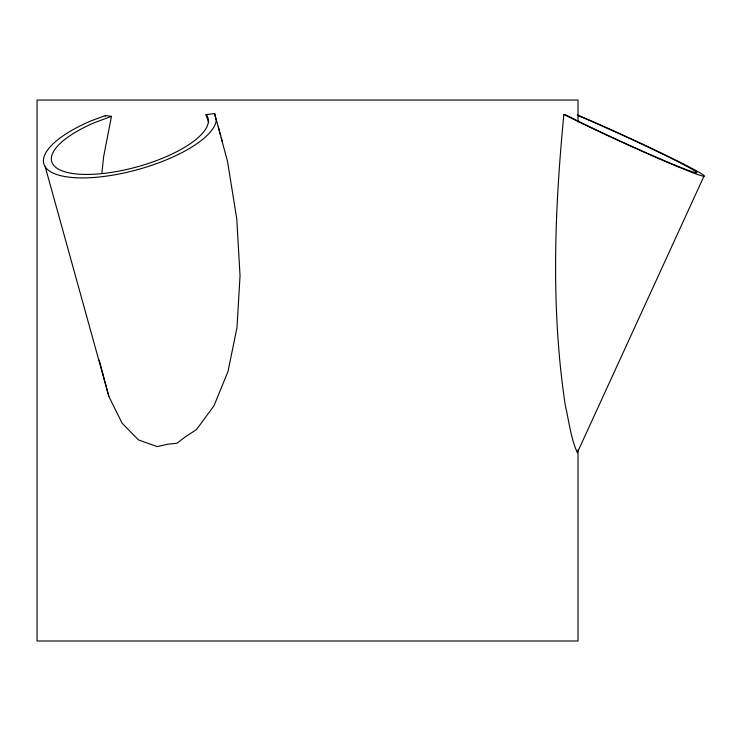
<?xml version="1.0" encoding="UTF-8"?>
<svg xmlns="http://www.w3.org/2000/svg" width="741" height="741" viewBox="0 0 741 741"><rect width="100%" height="100%" fill="white"/><g stroke="black" fill="none" stroke-linecap="round" stroke-linejoin="round"><path stroke-width="1.11" d="M577.572 115.392A81.13 3.14 24.6 0 1 680.608 163.066A81.13 3.14 24.6 0 1 669.808 162.955A81.13 3.14 24.6 0 1 566.522 115.281L563.873 114.42C554.518 211.074 550.72 309.154 565.309 405.475C569.032 421.259 570.727 437.959 577.313 452.686L703.95 176.238A89.328 3.455 24.6 0 0 588.817 119.81L577.341 114.901M101.813 173.607L103.657 156.527L111.474 116.346L105.444 115.531L90.698 121.005A89.328 30.77 -15.5 0 0 82.686 177.914A89.328 30.77 -15.5 0 0 216.224 120.672L214.64 113.54L205.952 114.67L208.684 122.45M105.287 116.328L105.444 115.531M111.474 116.346L94.292 122.737A81.149 27.945 -15.5 0 0 57.001 168.281A81.149 27.945 -15.5 0 0 152.748 161.946A81.149 27.945 -15.5 0 0 206.73 115.3L205.952 114.67M563.873 114.42L576.359 120.663A89.328 3.455 24.6 0 0 703.95 176.238M45.266 166.91L108.871 396.491L122.117 423.204L138.474 439.913L157.129 446.61L167.762 444.22L176.942 443.257L185.602 436.606L196.43 429.66L213.992 405.735L227.987 371.5L236.99 327.587L240.038 275.717L236.75 218.836L227.533 161.473L214.64 113.54M218.326 126.692L219.299 130.333M219.845 132.352L220.735 135.668M221.327 137.872L222.522 142.291M108.871 396.491L99.22 360.126M578.017 122.033L578.017 100.035L37.05 100.035L37.05 641.002L578.017 641.002L578.017 449.62"/></g></svg>
